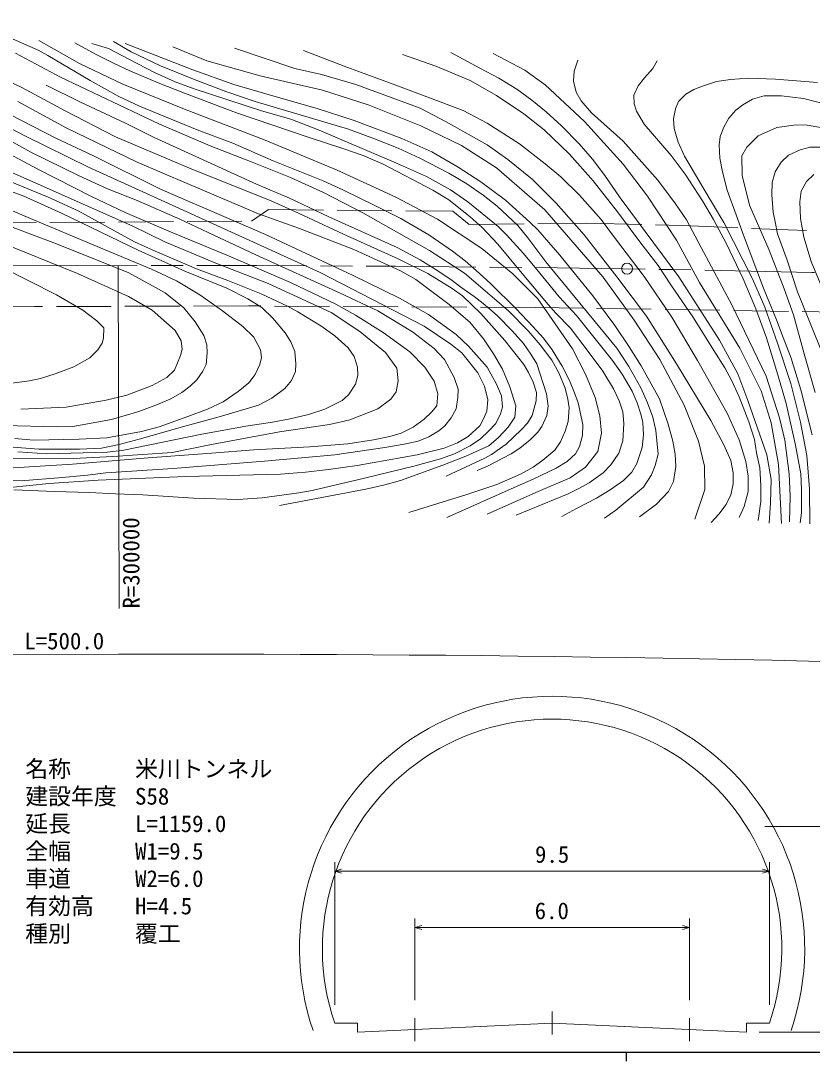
# Model space of a CAD drawing. Units: millimetres on the paper, with parts at other scales. Extents: x 40 to 680, y 20 to 380.
# Drawn here: x 301.9 to 388.3, y 204 to 317.8 of the extents above; entities that cross this region are included whole.
import ezdxf
from ezdxf.enums import TextEntityAlignment as Align

# ---------------------------------------------------------------- set-up
doc = ezdxf.new("R2010")
doc.units = ezdxf.units.MM
doc.linetypes.add('CHAIN', pattern=[18.5, 12, -1.5, 3.5, -1.5])
doc.linetypes.add('DASHED', pattern=[7.5, 6, -1.5])
for name, color, linetype, lineweight in [('M-BGD', 7, 'Continuous', 13), ('M-BMK', 2, 'CHAIN', 13), ('M-BMK-SRVR', 3, 'Continuous', 13), ('M-STR-HTXT', 7, 'Continuous', 13), ('M-TTL-BAND', 7, 'Continuous', 25)]:
    doc.layers.add(name, color=color, linetype=linetype, lineweight=lineweight)
doc.styles.add('ＭＳ ゴシック', font='')
doc.styles.get('ＭＳ ゴシック').set_extended_font_data('MS Gothic')

msp = doc.modelspace()

# ---------------------------------------------------------------- linework, layer by layer
at = {"layer": 'M-BGD'}
for p, q in [((336.17, 208.167), (338.67, 208.167)), ((338.67, 208.167), (338.67, 207.167)), ((381.17, 208.167), (381.17, 207.167)), ((381.17, 208.167), (383.67, 208.167))]:
    msp.add_line(p, q, dxfattribs=at)
for points in [[(301.043, 315.75), (303.761, 314.565), (304.823, 313.98), (309.452, 311.238), (312.584, 309.498), (314.831, 308.428), (321.137, 305.853), (325.051, 304.403), (329.455, 302.468), (334.89, 300.269), (337.063, 299.282), (340.709, 297.497), (343.401, 296.149), (346.441, 294.351), (349.029, 292.563), (350.432, 291.534), (351.939, 290.172), (353.22, 288.996), (355.983, 286.288), (357.82, 284.343), (358.986, 283.066), (359.94, 281.791), (361.004, 280.006), (361.805, 278.442), (362.37, 277.096), (362.757, 275.978), (363.295, 273.615), (363.238, 272.404), (362.903, 271.216), (362.461, 270.426), (361.562, 269.592), (360.366, 268.84), (357.867, 267.637), (356.098, 266.875), (348.431, 263.454)], [(303.838, 315.615), (308.285, 313.087), (313.014, 310.853), (319.749, 308.122), (328.566, 304.72), (336.441, 301.435), (342.918, 298.456), (347.415, 296.066), (352.253, 292.852), (355.629, 290.112), (358.364, 287.377), (362.147, 281.897), (363.554, 279.128), (364.626, 276.582), (365.132, 274.559), (365.333, 272.672), (364.91, 270.673), (363.557, 268.956), (361.885, 267.788), (358.144, 266.189), (352.821, 263.83)], [(307.77, 315.371), (310.086, 314.092), (312.051, 313.103), (313.789, 312.309), (316.866, 310.983), (319.764, 309.84), (325.441, 307.69), (333.256, 305.034), (337.061, 303.808), (339.288, 303.033), (341.466, 302.093), (346.889, 299.231), (348.642, 298.19), (350.96, 296.317), (352.266, 295.156), (354.003, 293.334), (356.66, 290.12), (359.487, 286.728), (360.324, 285.799), (361.919, 284.145), (363.66, 281.91), (365.462, 279.467), (366.633, 277.534), (367.267, 276.206), (367.644, 275.017), (367.773, 273.739), (367.654, 271.852), (367.218, 270.505), (366.356, 269.207), (365.49, 268.354), (363.982, 267.242), (362.828, 266.638), (361.684, 266.044), (355.988, 263.716)], [(309.621, 315.271), (311.449, 314.723), (313.752, 313.554), (316.533, 312.088), (318.723, 311.112), (320.799, 310.343), (328.166, 307.922), (331.385, 306.999), (334.458, 305.825), (342.933, 302.195), (346.202, 300.756), (348.835, 299.292), (350.711, 297.966), (354.023, 295.284), (354.933, 294.356), (356.793, 292.306), (358.575, 290.174), (360.693, 287.569), (362.582, 285.525), (366.536, 280.63), (367.564, 279.113), (368.668, 277.277), (369.219, 276.009), (369.618, 274.767), (369.818, 273.846), (369.917, 272.484), (369.751, 271.103), (369.19, 269.36), (368.629, 268.403), (367.713, 267.487), (366.275, 266.489), (364.76, 265.57), (362.591, 264.423), (360.997, 263.574)], [(311.981, 315.521), (313.925, 314.384), (317.116, 312.829), (320.916, 311.322), (324.265, 310.041), (327.473, 308.943), (337.655, 305.9), (340.51, 304.878), (343.099, 303.847), (345.476, 302.738), (348.625, 301.116), (350.587, 299.926), (352.373, 298.703), (353.932, 297.489), (356.164, 295.373), (357.281, 294.02), (359.235, 291.408), (366.976, 281.979), (368.307, 279.974), (369.616, 277.629), (370.359, 276.005), (370.91, 274.415), (371.259, 272.963), (371.522, 270.371), (371.194, 269.148), (370.78, 268.118), (369.897, 266.784), (366.872, 264.237), (365.632, 263.371)], [(313.259, 315.298), (320.674, 312.399), (325.161, 310.784), (328.653, 309.775), (334.371, 308.14), (338.306, 306.86), (343.504, 304.909), (346.776, 303.438), (349.673, 301.749), (352.148, 300.144), (354.817, 298.14), (357.497, 295.76), (358.375, 294.897), (360.767, 292.151), (364.362, 287.68), (366.764, 284.454), (368.359, 282.134), (369.649, 280.036), (371.642, 276.436), (372.619, 273.67), (373.124, 271.812), (373.361, 270.391), (373.424, 269.018), (373.172, 267.372), (372.643, 266.307), (371.317, 264.902), (369.475, 263.51)], [(301.299, 314.221), (306.213, 311.613), (316.962, 306.513), (322.561, 304.104), (327.164, 302.309), (331.321, 300.629), (334.936, 298.993), (339.247, 296.757), (346.52, 292.655), (350.341, 290.17), (355.15, 286.054), (357.323, 283.852), (358.627, 282.334), (359.887, 280.665), (360.642, 279.288), (361.346, 277.612), (361.654, 276.378), (361.792, 275.433), (361.66, 273.942), (361.335, 272.903), (360.829, 271.733), (360.215, 270.822), (358.925, 269.709), (357.836, 268.942), (356.468, 268.182), (353.884, 267.062), (350.594, 265.984), (344.282, 263.994)], [(318.464, 314.936), (322.184, 313.398), (328.037, 311.736), (334.824, 310.194), (339.94, 308.547), (345.595, 306.3), (350.021, 304.135), (353.857, 301.697), (359.133, 297.096), (365.502, 289.716), (368.902, 285.02), (371.695, 280.738), (374.367, 275.739), (375.905, 271.786), (376.566, 269.077), (376.613, 266.504), (375.53, 263.273)], [(325.204, 314.758), (331.798, 312.561), (334.729, 311.897), (338.474, 310.818), (345.487, 308.215), (348.36, 306.737), (352.814, 304.188), (355.092, 302.607), (357.736, 300.442), (360.358, 297.81), (363.432, 294.378), (367.004, 289.761), (370.224, 285.461), (373.497, 280.249), (377.276, 274.069), (378.691, 271.415), (379.468, 269.674), (379.722, 268.33), (379.722, 267.137), (379.443, 265.945), (378.935, 264.879), (378.147, 263.802), (377.293, 262.897)], [(332.753, 314.513), (337.189, 312.808), (342.563, 310.848), (350.215, 307.95), (352.819, 306.566), (356.342, 304.313), (359.181, 302.141), (360.863, 300.697), (362.929, 298.712), (365.294, 296.027), (366.725, 294.066), (369.968, 289.825), (373.002, 285.361), (375.795, 280.63), (379.045, 274.866), (380.352, 271.952), (381.076, 269.561), (381.347, 267.985), (381.334, 266.305), (380.895, 264.647), (380.378, 263.445)], [(343.567, 314.086), (347.206, 312.799), (350.95, 311.229), (353.856, 309.614), (356.841, 307.598), (359.04, 305.846), (361.811, 303.2), (364.396, 300.257), (367.058, 296.87), (369.631, 293.446), (371.516, 291.007), (372.881, 288.88), (375.364, 285.279), (377.608, 281.732), (378.782, 279.812), (379.52, 278.487), (380.352, 276.66), (381.435, 273.924), (382.055, 271.99), (382.266, 270.529), (382.627, 268.898), (382.713, 266.952), (382.713, 265.187), (382.443, 263.135)], [(348.85, 314.294), (352.006, 312.606), (354.115, 311.491), (356.05, 310.304), (357.701, 309.083), (359.269, 307.796), (360.935, 306.276), (362.878, 304.303), (364.345, 302.638), (365.684, 300.854), (367.357, 298.41), (373.757, 289.766), (378.221, 282.842), (380.221, 279.146), (381.314, 276.247), (383.369, 270.29), (383.849, 267.607), (383.792, 265.061), (383.624, 262.85)], [(353.486, 314.197), (356.935, 312.352), (359.16, 310.75), (363.452, 306.75), (367.696, 302.096), (370.353, 298.606), (373.509, 293.795), (376.03, 289.165), (380.428, 281.953), (382.782, 277.313), (383.872, 273.789), (384.657, 269.249), (384.974, 262.79)], [(362.722, 313.478), (362.35, 312.276), (362.276, 311.181), (362.564, 309.946), (363.112, 308.999), (364.244, 307.719), (367.692, 304.594), (371.464, 300.358), (373.408, 297.754), (374.617, 296.009), (376.197, 292.985), (379.585, 286.628), (380.929, 283.842), (383.295, 278.917), (384.758, 274.343), (385.346, 271.921), (385.839, 268.242), (385.923, 265.792), (385.851, 262.966)], [(371.417, 313.374), (370.929, 312.542), (370.006, 311.523), (369.319, 310.642), (368.865, 309.626), (368.903, 308.683), (369.148, 307.874), (369.992, 306.471), (372.914, 303.048), (374.476, 301.001), (376.364, 298.092), (377.556, 296.037), (378.98, 293.365), (380.811, 289.536), (382.189, 286.286), (383.354, 283.093), (384.569, 279.039), (385.49, 275.902), (386.534, 271.35), (387.096, 268.226), (387.184, 266.523), (387.167, 263.954), (387.034, 262.854)], [(298.476, 312.128), (301.986, 310.477), (306.724, 307.932), (312.196, 305.086), (320.293, 301.65), (329.278, 298.04), (332.22, 296.737), (337.113, 294.436), (343.095, 291.722), (346.35, 290.124), (349.019, 288.502), (350.144, 287.708), (352.145, 285.767), (354.758, 282.806), (356.814, 280.193), (357.347, 279.292), (357.842, 278.253), (358.211, 277.115), (358.179, 276.198), (357.733, 274.6), (357.219, 273.781), (356.528, 273.052), (354.889, 271.481), (353.303, 270.346), (352.557, 269.937), (348.351, 267.976)], [(291.864, 310.666), (302.288, 305.203), (309.271, 301.774), (316.395, 298.522), (334.588, 290.256), (345.937, 284.377), (348.866, 282.395), (350.039, 281.45), (351.821, 279.268), (352.545, 277.811), (352.907, 276.32), (352.773, 275.084), (352.436, 274.253), (352.016, 273.488), (350.745, 272.305), (349.577, 271.625), (348.114, 271.045), (345.169, 270.305), (338.615, 269.133), (335.504, 268.703), (332.957, 268.393), (330.246, 268.177), (319.904, 267.938), (310.311, 267.552), (304.98, 267.173), (300.68, 266.72)], [(304.637, 310.725), (308.406, 308.855), (313.311, 306.569), (316.425, 305.022), (327.618, 299.901), (331.224, 298.381), (335.519, 296.348), (343.005, 292.99), (345.494, 291.613), (347.132, 290.607), (348.869, 289.477), (349.949, 288.651), (351.411, 287.608), (352.395, 286.857), (353.344, 286.044), (353.952, 285.514), (355.558, 283.858), (356.803, 282.474), (357.611, 281.323), (358.264, 280.259), (359.323, 276.993), (359.473, 275.637), (359.331, 274.604), (358.812, 273.404), (358.354, 272.797), (357.515, 271.946), (356.411, 271.032), (355.462, 270.418), (352.872, 269.079), (351.744, 268.576)], [(388.096, 262.753), (388.04, 266.572), (387.742, 270.224), (387.06, 273.89), (385.995, 278.1), (384.549, 282.508), (383.178, 286.441), (381.815, 289.565), (378.67, 295.705), (376.429, 299.51), (374.382, 302.961), (373.695, 304.511), (373.266, 306.001), (373.183, 307.046), (373.394, 308.136), (373.727, 308.936), (374.536, 309.727), (375.412, 310.254), (376.344, 310.631), (377.895, 311.136), (379.408, 311.364), (381.376, 311.484), (384.347, 311.403), (388.91, 311.006)], [(388.356, 272.48), (387.106, 277.405), (386.034, 280.861), (385.164, 283.139), (384.427, 285.064), (383.005, 288.549), (380.849, 294.33), (380.022, 296.553), (379.065, 299.24), (378.526, 301.245), (378.265, 302.729), (378.169, 304.214), (378.298, 305.117), (378.684, 306.138), (379.217, 307.138), (379.988, 308.004), (380.758, 308.584), (381.806, 309.199), (383.11, 309.564), (384.989, 309.55), (387.396, 309.286), (389.781, 308.651)], [(301.548, 308.928), (306.838, 306.073), (314.566, 302.305), (320.045, 299.971), (327.847, 296.654), (332.314, 295.052), (338.259, 292.75), (343.348, 290.429), (345.029, 289.48), (348.66, 286.742), (350.932, 284.824), (352.421, 283.007), (353.523, 281.359), (354.498, 279.657), (355.318, 277.759), (355.948, 275.646), (355.851, 274.44), (355.127, 273.314), (354.073, 272.188), (353.025, 271.283), (350.483, 270.166), (347.986, 269.185), (343.354, 267.484), (341.645, 267.019), (339.559, 266.566), (330.121, 264.752)], [(292.188, 307.693), (303.736, 301.56), (309.604, 298.565), (313.264, 296.818), (318.023, 294.774), (324.804, 291.975), (331.324, 289.161), (336.274, 286.77), (338.426, 285.581), (341.478, 283.674), (344.364, 281.552), (346.032, 279.885), (347.03, 278.369), (347.426, 276.97), (347.334, 275.668), (346.748, 274.955), (345.942, 274.199), (344.727, 273.349), (343.42, 272.665), (342.181, 272.309), (340.415, 271.93), (337.605, 271.513), (333.45, 271.194), (327.326, 270.842), (322.713, 270.47), (315.779, 269.996), (307.517, 269.303), (299.866, 268.799)], [(296.008, 307.266), (302.952, 303.418), (308.249, 300.822), (311.357, 299.409), (314.582, 298.121), (319.257, 296.084), (322.969, 294.343), (327.565, 292.159), (336.707, 288.005), (340.882, 286.04), (344.67, 283.75), (347.016, 281.925), (348.16, 280.731), (349.218, 278.774), (349.66, 277.501), (349.638, 276.568), (349.428, 275.319), (348.907, 274.35), (348.205, 273.489), (347.547, 272.925), (346.459, 272.265), (345.279, 271.802), (343.767, 271.476), (341.636, 271.113), (336.185, 270.323), (328.487, 269.614), (321.663, 269.068), (318.515, 268.822), (311.173, 268.322), (309.151, 268.078), (305.975, 267.791), (302.294, 267.494), (295.471, 267.661)], [(300.675, 307.519), (305.697, 304.941), (309.743, 303.045), (317.12, 299.362), (328.614, 294.414), (338.104, 289.939), (343.238, 287.443), (346.397, 285.634), (349.433, 283.447), (350.796, 282.188), (352.811, 279.898), (353.845, 278.029), (354.374, 276.752), (354.497, 275.513), (354.285, 274.794), (353.785, 273.747), (352.976, 272.88), (352.114, 272.065), (350.97, 271.305), (349.265, 270.423), (347.713, 269.873), (344.817, 269.072), (339.422, 267.756), (333.714, 266.407), (332.244, 266.141), (328.232, 265.604), (325.583, 265.432), (320.729, 265.552), (315.203, 265.915), (312.199, 266.025), (309.324, 266.189), (305.566, 266.311), (301.087, 266.464)], [(287.887, 306.931), (314.124, 295.312), (317.589, 293.6), (322.977, 291.342), (328.891, 289.028), (335.781, 285.882), (338.9, 283.78), (341.718, 281.512), (342.965, 279.8), (343.112, 278.395), (342.868, 277.184), (342.293, 276.402), (340.889, 275.351), (337.819, 274.139), (335.599, 273.638), (330.145, 272.838), (322.718, 271.424), (318.421, 270.573), (311.915, 270.111), (307.612, 269.92), (299.736, 269.854)], [(390.295, 305.9), (387.595, 306.381), (386.342, 306.353), (384.495, 306.1), (382.431, 305.199), (381.187, 303.94), (380.662, 302.997), (380.692, 300.869), (381.487, 297.604), (383.63, 292.697), (385.294, 288.464), (386.302, 285.622), (387.447, 281.363), (388.668, 277.133)], [(390.321, 279.306), (386.749, 288.148), (385.611, 291.578), (384.54, 294.482), (384.31, 295.778), (384.064, 296.849), (383.948, 298.743), (383.984, 300.093), (384.287, 301.239), (384.944, 302.3), (385.737, 303.063), (387.034, 303.668), (388.117, 303.964), (389.615, 303.935)], [(290.596, 302.855), (302.207, 298.586), (306.328, 296.729), (314.686, 292.687), (319.807, 290.397), (324.363, 288.528), (326.685, 287.371), (328.186, 286.427), (329.414, 285.24), (330.767, 283.641), (331.381, 282.672), (331.818, 281.622), (331.931, 280.27), (331.875, 279.41), (331.459, 278.44), (330.719, 277.566), (329.295, 276.496), (327.822, 275.742), (323.553, 274.474), (319.536, 273.361), (314.788, 272.035), (312.614, 271.419), (310.676, 271.029), (308.294, 270.935), (303.836, 270.925), (299.597, 271.244)], [(390.137, 286.885), (388.231, 291.452), (387.441, 294.118), (387.058, 296.167), (386.979, 297.969), (387.144, 299.129), (387.715, 300.21), (388.538, 300.963)], [(300.714, 300.183), (304.841, 298.492), (308.132, 296.984), (314.307, 293.583), (316.542, 292.582), (321.06, 290.658), (324.471, 289.385), (328.124, 287.914), (331.004, 286.569), (332.123, 285.926), (334.648, 284.423), (336.168, 283.332), (337.622, 281.989), (338.298, 281.069), (338.665, 279.879), (338.68, 278.994), (338.445, 278.038), (337.682, 276.868), (336.967, 276.258), (335.075, 275.302), (333.315, 274.705), (331.303, 274.225), (329.358, 273.884), (326.44, 273.443), (321.481, 272.519), (313.14, 270.816), (311.336, 270.605), (304.723, 270.404), (301.528, 270.629)], [(297.994, 298.212), (303.166, 296.051), (309.755, 293.259), (316.129, 290.598), (318.862, 289.316), (321.443, 287.815), (323.923, 286.062), (326.132, 284.357), (327.314, 283.17), (328.06, 281.775), (328.15, 280.953), (327.994, 280.168), (327.49, 279.076), (326.781, 278.194), (325.635, 277.229), (323.987, 276.088), (322.267, 275.304), (320.125, 274.489), (316.997, 273.367), (315.052, 272.86), (311.252, 272.176), (308.23, 272.029), (303.263, 271.892), (301.224, 272.082)], [(301.017, 295.173), (305.76, 293.381), (313.674, 290.208), (317.654, 288.02), (319.667, 286.382), (320.913, 284.856), (321.862, 283.373), (322.209, 282.334), (322.228, 281.445), (322.125, 280.195), (321.749, 279.437), (321.087, 278.524), (320.365, 277.818), (319.444, 277.126), (318.254, 276.422), (316.796, 275.811), (314.748, 275.061), (311.76, 274.179), (307.563, 273.407), (305.833, 273.359), (300.064, 273.508)], [(299.407, 293.647), (308.045, 290.153), (313.625, 287.63), (316.207, 286.12), (318.719, 283.898), (319.382, 282.758), (319.497, 281.857), (319.329, 281.185), (318.658, 279.58), (317.809, 278.776), (316.227, 277.893), (313.451, 276.827), (311.184, 276.279), (306.838, 275.513), (301.863, 275.294)], [(299.876, 290.789), (305.769, 287.784), (308.637, 286.134), (310.175, 284.945), (310.926, 284.207), (310.914, 283.071), (310.76, 282.514), (310.297, 281.77), (309.426, 280.911), (307.673, 279.941), (305.634, 279.181), (304.006, 278.636), (302.799, 278.409), (298.002, 277.793)], [(338.67, 207.167), (359.92, 208.167), (381.17, 207.167)]]:
    msp.add_lwpolyline(points, dxfattribs=at)
at = {"layer": 'M-BGD', "linetype": 'DASHED'}
for points in [[(68.027, 294.023), (274.553, 295.471), (297.536, 295.653), (327.062, 295.875), (328.926, 297.13), (349.084, 296.934), (350.868, 295.504), (363.723, 295.643), (374.212, 295.371), (390.204, 294.736), (406.815, 294.399), (426.072, 293.704), (464.549, 292.175), (480.358, 291.263), (498.723, 290.545), (518.599, 289.487), (527.323, 288.834), (546.96, 287.311), (568.214, 285.576)], [(567.829, 276.46), (552.175, 277.614), (538.656, 278.726), (511.129, 280.852), (509.157, 279.481), (488.754, 280.696), (487.258, 282.065), (451.127, 284.179), (430.12, 284.802), (408.259, 285.649), (358.104, 286.423), (326.748, 286.592), (303.379, 286.512), (259.688, 286.262), (230.812, 285.946), (205.646, 285.833), (187.215, 285.834), (165.606, 285.733), (143.047, 285.657), (105.882, 285.416), (68.166, 285.022)]]:
    msp.add_lwpolyline(points, dxfattribs=at)
at = {"layer": 'M-BGD'}
for radius in [27.604, 25.104]:
    msp.add_arc((359.92, 216.301), radius, 341.09508, 198.90492, dxfattribs=at)
at = {"layer": 'M-BMK'}
for p, q in [((359.92, 209.416), (359.92, 206.918)), ((344.92, 208.691), (344.92, 206.188)), ((374.92, 208.691), (374.92, 206.188))]:
    msp.add_line(p, q, dxfattribs=at)
msp.add_lwpolyline([(312.499, 290.992), (267.952, 290.947), (167.818, 290.458), (68.091, 289.563)], dxfattribs=at)
msp.add_arc((321.538, -2708.995), 3000, 85.53934, 90.17263, dxfattribs=at)
at = {"layer": 'M-BMK-SRVR'}
msp.add_circle((368.117, 290.664), 0.6, dxfattribs=at)
at = {"layer": 'M-STR-HTXT'}
for p, q in [((312.499, 290.992), (312.612, 253.492)), ((383.169, 229.668), (392.858, 229.668)), ((336.17, 210.167), (336.17, 225.775)), ((383.67, 210.167), (383.67, 225.775)), ((336.17, 224.775), (336.92, 225)), ((336.17, 224.775), (383.67, 224.775)), ((336.17, 224.775), (336.92, 224.55)), ((383.67, 224.775), (382.92, 225)), ((383.67, 224.775), (382.92, 224.55)), ((344.92, 210.691), (344.92, 219.612)), ((374.92, 210.691), (374.92, 219.612)), ((344.92, 218.612), (345.67, 218.837)), ((344.92, 218.612), (374.92, 218.612)), ((344.92, 218.612), (345.67, 218.387)), ((374.92, 218.612), (374.17, 218.837)), ((374.92, 218.612), (374.17, 218.387)), ((382.545, 207.167), (392.858, 207.167))]:
    msp.add_line(p, q, dxfattribs=at)
msp.add_lwpolyline([(312.542, 248.492), (268.077, 248.447), (168.112, 247.959), (68.773, 247.068)], dxfattribs=at)
for centre, radius, start, end in [((321.541, -2708.952), 3034.957, 85.31382, 90.17135), ((321.535, -2709.049), 2957.554, 85.25432, 90.17423)]:
    msp.add_arc(centre, radius, start, end, dxfattribs=at)
at = {"layer": 'M-TTL-BAND'}
for p, q in [((40, 205), (579, 205)), ((368, 205), (368, 204))]:
    msp.add_line(p, q, dxfattribs=at)

# ---------------------------------------------------------------- texts
at = {"layer": 'M-STR-HTXT', "style": 'ＭＳ ゴシック'}
msp.add_text('R=300000', height=1.833, rotation=90.173, dxfattribs=at).set_placement((313.012, 253.493), align=Align.TOP_LEFT)
msp.add_text('側\u3000溝\u3000L=500.0', height=1.833, rotation=0.057, dxfattribs=at).set_placement((301.612, 248.481), align=Align.BOTTOM_CENTER)
for s, p in [('名称', (302.349, 234.503)), ('米川トンネル', (314.349, 234.503)), ('建設年度', (302.349, 231.503)), ('S58', (314.349, 231.503)), ('延長', (302.349, 228.503)), ('L=1159.0', (314.349, 228.503)), ('全幅', (302.349, 225.503)), ('W1=9.5', (314.349, 225.503)), ('車道', (302.349, 222.503)), ('W2=6.0', (314.349, 222.503)), ('有効高', (302.349, 219.503)), ('H=4.5', (314.349, 219.503)), ('種別', (302.341, 216.484)), ('覆工', (314.341, 216.484))]:
    msp.add_text(s, height=1.833, dxfattribs=at).set_placement(p, align=Align.BOTTOM_LEFT)
for s, p in [('9.5', (359.924, 226.614)), ('6.0', (359.885, 220.452))]:
    msp.add_text(s, height=1.833, dxfattribs=at).set_placement(p, align=Align.MIDDLE_CENTER)

doc.saveas('drawing.dxf')
